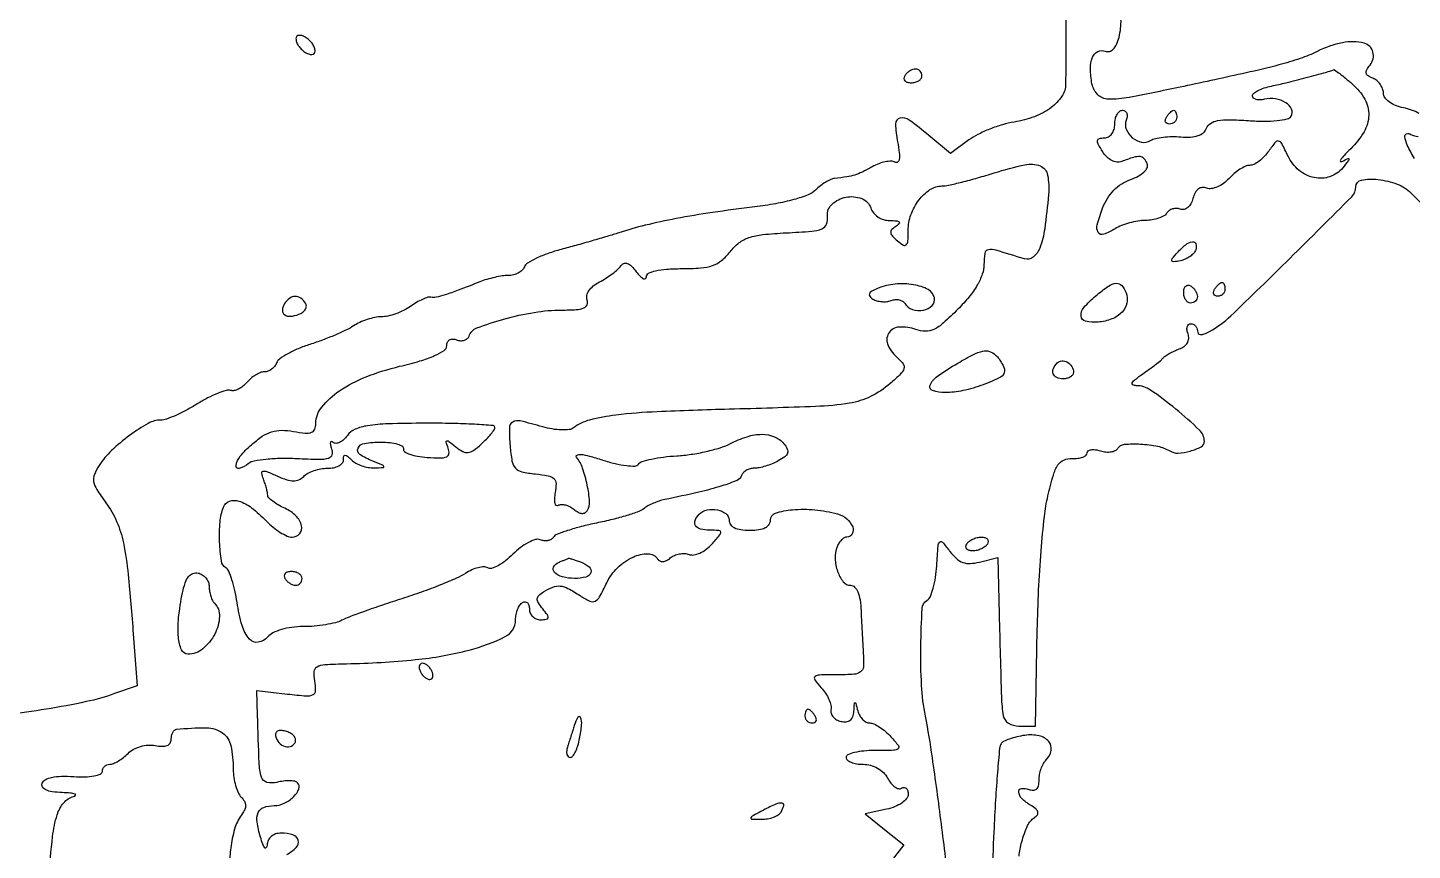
# Model space of a CAD drawing. Extents: x 0 to 4160, y 0 to 3120.
# Drawn here: x 1793.2 to 1994.2, y 2148.5 to 2268 of the extents above; entities that cross this region are included whole.
import ezdxf

# ---------------------------------------------------------------- set-up
doc = ezdxf.new("R2010")
doc.units = 0

msp = doc.modelspace()

# ---------------------------------------------------------------- linework, layer by layer
for points in [[(4159.499279, 606.274193, 0.000001), (4159.667734, 974.478125, 0.000057)], [(757.647081, 3119.740147, 0.000002), (520.492565, 3119.487217, 0.4139)], [(1964.75, 0.149832, 0.000016), (2717.930904, 0.232101, 0.000028), (3351.473438, 0.357111)], [(1943.952339, 2283, 0.000023), (1943.918681, 2274.641011, 0.000034), (1943.890065, 2267.328717, 0.000014), (1943.866157, 2261.065775, 0.00072), (1943.863283, 2259.842442, -0.148332), (1943.314536, 2258.039323, -0.085985), (1941.738626, 2256.386203, -0.069744), (1939.334527, 2255.077533, -0.050045), (1936.374028, 2254.292433, 0.032278), (1934.694362, 2253.910204, 0.022217), (1932.848611, 2253.272388, 0.022465), (1931.120332, 2252.496303, 0.041839), (1929.812732, 2251.693498), (1927.125463, 2249.716642), (1923.986006, 2252.358321, 0.017977), (1921.142305, 2254.581578, 0.211991), (1919.801949, 2254.866996, 0.36461), (1919.159022, 2254.044632, 0.03745), (1919.452489, 2251.401565, -0.015329), (1919.697487, 2249.831439, -0.062104), (1919.69757, 2248.865005, -0.201995), (1919.467873, 2248.466229, -0.310201), (1919.084446, 2248.447809, 0.139654), (1918.525882, 2248.606048, 0.047873), (1917.680739, 2248.523703, 0.043111), (1916.716559, 2248.247525, 0.038029), (1915.770667, 2247.800877, -0.014229), (1914.306778, 2247.022451, -0.040094), (1913.231191, 2246.592692, -0.038414), (1912.075458, 2246.330375, -0.01221), (1910.321429, 2246.11535, 0.083818), (1909.759881, 2245.963072, 0.029812), (1909.024366, 2245.569188, 0.028592), (1908.253181, 2245.03199, 0.029959), (1907.560913, 2244.418056, -0.105651), (1906.488033, 2243.722969, -0.023476), (1904.398905, 2243.036652, -0.022219), (1901.753763, 2242.428359, -0.01571), (1898.739484, 2241.972218, 0.006703), (1892.567754, 2241.151688, 0.010609), (1887.305748, 2240.265772, 0.012342), (1882.813061, 2239.295526, 0.01919), (1879, 2238.216584, -0.005526), (1877.31497, 2237.689663, -0.002499), (1875.095908, 2237.034652, -0.002474), (1872.746946, 2236.366619, -0.003382), (1870.624367, 2235.789748, 0.019955), (1868.722145, 2235.204424, 0.02608), (1867.039553, 2234.511676, 0.025409), (1865.737112, 2233.811067, 0.166227), (1865.267378, 2233.25, -0.112199), (1864.94648, 2232.771811, -0.065946), (1864.38517, 2232.367188, -0.060797), (1863.681773, 2232.093198, -0.062581), (1862.940064, 2232, 0.037054), (1862.06955, 2231.935399, 0.017516), (1860.961597, 2231.730148, 0.017251), (1859.81156, 2231.433184, 0.023315), (1858.797053, 2231.081355, -0.003734), (1855.662493, 2229.854847, -0.015576), (1853.747157, 2229.189468, -0.02402), (1852.468427, 2228.855899, -0.106314), (1851.695148, 2228.859525, 0.135289), (1851.251548, 2228.836248, 0.025629), (1850.489973, 2228.538566, 0.025691), (1849.611558, 2228.08656, 0.021105), (1848.722642, 2227.518284, -0.037944), (1847.742123, 2226.936962, -0.028544), (1846.588083, 2226.445996, -0.02917), (1845.44297, 2226.108215, -0.057192), (1844.5, 2226, 0.050503), (1843.570286, 2225.905852, 0.028187), (1842.469241, 2225.61507, 0.027846), (1841.377924, 2225.191488, 0.040138), (1840.472506, 2224.6896, -0.034621), (1839.422298, 2224.092231, -0.011341), (1837.799771, 2223.357366, -0.011238), (1835.95622, 2222.620777, -0.012468), (1834.143737, 2221.994471, 0.022057), (1832.439193, 2221.368635, 0.027442), (1830.920038, 2220.6332, 0.027627), (1829.745335, 2219.895143, 0.148116), (1829.286748, 2219.304871, -0.077549), (1829.000348, 2218.806046, -0.065065), (1828.559882, 2218.383306, -0.066755), (1828.038601, 2218.09744, -0.092335), (1827.515456, 2218, 0.093472), (1826.937389, 2217.890982, 0.042467), (1826.244313, 2217.549592, 0.040076), (1825.553162, 2217.053372, 0.043849), (1824.972359, 2216.466695, -0.050732), (1824.403985, 2215.908128, -0.055433), (1823.750535, 2215.494281, -0.062616), (1823.113937, 2215.277124, -0.134084), (1822.599915, 2215.3095, 0.156721), (1821.957596, 2215.321428, 0.023589), (1820.727375, 2214.886929, 0.02455), (1819.278694, 2214.212388, 0.018989), (1817.769872, 2213.342805, -0.017091), (1816.227341, 2212.445982, -0.018895), (1814.677112, 2211.688199, -0.018621), (1813.313908, 2211.144285, -0.085811), (1812.479379, 2211, 0.129567), (1810.65426, 2210.518975, 0.029789), (1807.958193, 2208.77197, 0.031642), (1805.331284, 2206.569315, 0.057492), (1803.539285, 2204.419613, 0.048313), (1802.838783, 2203.085458, 0.142043), (1802.731423, 2202.064201, 0.098294), (1803.178821, 2200.922291, 0.016566), (1804.514873, 2198.979841, -0.057264), (1806.066324, 2196.27788, -0.050373), (1807.046844, 2193.175982, -0.027585), (1807.746828, 2188.555322, -0.005074), (1808.479653, 2179.959115), (1809.045502, 2172.418231), (1805.772751, 2171.259451, -0.03229), (1801.667932, 2170.09801, -0.012462), (1795.849863, 2169.001639, -0.011088), (1790.147463, 2168.202929, -0.058759)], [(1995.162497, 2255.549811, 0.041106), (1994.097971, 2256.037972, 0.037617), (1992.936072, 2256.362786, -0.043008), (1991.753608, 2256.707111, -0.065422), (1990.815941, 2257.219335, -0.083131), (1990.209338, 2257.83958, -0.153283), (1990, 2258.506385, 0.088532), (1989.886009, 2259.145122, 0.066524), (1989.551878, 2259.777542, 0.065655), (1989.057649, 2260.308024, 0.080984), (1988.474477, 2260.648168, -0.054806), (1987.792397, 2260.999728, -0.19584), (1987.521284, 2261.397208, -0.181715), (1987.594947, 2261.89233, -0.046414), (1988.060567, 2262.572978, 0.2401), (1988.484633, 2264.45657, 0.273354), (1987.194736, 2265.751364, 0.115667), (1984.054488, 2265.824584, 0.063592), (1980.403638, 2264.557692, -0.032491), (1977.923153, 2263.520448, -0.018752), (1974.824702, 2262.583652, -0.009913), (1970.050854, 2261.434218, -0.001729), (1961, 2259.476738, -0.004419), (1953.099481, 2257.869475, -0.055074), (1950.056834, 2257.619958, -0.189636), (1948.534227, 2258.269163, -0.152172), (1947.687877, 2259.852433, -0.044319), (1947.465757, 2262.05947, -0.099969), (1947.777744, 2263.703398, -0.181149), (1948.548613, 2264.538813, -0.211459), (1949.618849, 2264.592767, 0.156195), (1950.227676, 2264.558319, 0.134172), (1950.786464, 2264.878345, 0.091664), (1951.259127, 2265.567589, 0.043124), (1951.612523, 2266.592305, 0.069817), (1951.895037, 2269.235085, 0.011097)], [(1994.5, 2249, -0.017039), (1993.469466, 2250.954404, -0.077471), (1993.094664, 2252.181096, -0.377448), (1993.363311, 2252.591198, -0.208601), (1994, 2252.5, 0.137964), (1995.032622, 2252.203762, 0.172022)], [(1927.007247, 2142.664149, 0.002585), (1925.820572, 2152.329538, 0.003448), (1924.517044, 2161.982208, 0.012998), (1923.501867, 2168, -0.034576), (1922.944892, 2172.468987, -0.017645), (1922.834092, 2178.126759, -0.009669), (1923.02627, 2183.608846, -0.24547), (1923.766601, 2184.855752, 0.158004), (1924.218643, 2185.388309, 0.030103), (1924.636069, 2186.606187, 0.029436), (1924.966044, 2188.145588, 0.023346), (1925.145411, 2189.837517, -0.004015), (1925.338712, 2192.719784, -0.168846), (1925.581654, 2193.279463, -0.449685), (1925.97415, 2193.272218, -0.015228), (1927.061317, 2191.91871, 0.045691), (1928.009172, 2190.87555, 0.099708), (1928.930227, 2190.31949, 0.100702), (1929.988637, 2190.166377, 0.047246), (1931.362168, 2190.37605), (1934, 2191.038104), (1934.208958, 2182.769052, 0.00094), (1934.535898, 2170.727306, 0.036527), (1934.808909, 2168.06121, 0.217601), (1935.558195, 2166.974371, 0.135425), (1937.076875, 2166.554926), (1939.5, 2166.554296), (1939.751363, 2180.527148, -0.007597), (1939.942315, 2186.280034, -0.00765), (1940.307716, 2192.0111, -0.007504), (1940.777336, 2196.993447, -0.030342), (1941.292354, 2200, -0.012484), (1942.076533, 2203.004768, -0.073358), (1942.749307, 2204.484569, -0.148915), (1943.590113, 2205.195622, -0.111016), (1944.790992, 2205.420599, 0.038729), (1945.636957, 2205.455719, 0.058941), (1946.351104, 2205.627954, 0.078845), (1946.836737, 2205.900724, 0.229314), (1947, 2206.237987, -0.246136), (1947.153182, 2206.530308, -0.114462), (1947.562779, 2206.692725, -0.073231), (1948.18163, 2206.694814, -0.04115), (1948.915843, 2206.52671, 0.052898), (1949.694036, 2206.367638, 0.061526), (1950.448583, 2206.387985, 0.071563), (1951.067723, 2206.574593, 0.146433), (1951.443347, 2206.908334, -0.238428), (1952.389316, 2207.48715, -0.033399), (1954.752028, 2207.520744, -0.037453), (1957.243744, 2207.201502, -0.088045), (1958.980864, 2206.511826, 0.154662), (1960.167831, 2206.212935, 0.052102), (1961.94953, 2206.508365, 0.052548), (1963.536688, 2207.130231, 0.28009), (1964, 2207.892422, 0.204899), (1963.28986, 2209.552569, 0.018749), (1959.853832, 2212.596089, 0.020768), (1956.193212, 2215.355142, 0.152246), (1954.124484, 2216, -0.123853), (1953.629856, 2216.124431, -0.413431), (1953.54243, 2216.413356, -0.1048), (1953.962567, 2216.913107, -0.01569), (1955.027494, 2217.692036, 0.007255), (1956.010791, 2218.386108, 0.008546), (1956.920576, 2219.072364, 0.00764), (1957.668354, 2219.675362, 0.05173), (1958, 2220.014977, -0.077811), (1958.31179, 2220.302731, -0.020024), (1958.897665, 2220.661916, -0.019891), (1959.60742, 2221.02259, -0.019051), (1960.353754, 2221.331371, 0.0689), (1961.068325, 2221.714143, 0.102723), (1961.543139, 2222.237597, 0.116701), (1961.733692, 2222.854404, 0.10885), (1961.635139, 2223.508429, -0.056289), (1961.486904, 2224.079551, -0.100624), (1961.515434, 2224.561851, -0.147495), (1961.71052, 2224.878239, -0.183359), (1962.031385, 2225, -0.106039), (1962.400954, 2224.920731, -0.099332), (1962.715469, 2224.695915, -0.096151), (1962.926301, 2224.359989, -0.092453), (1963, 2223.964816, 0.168287), (1963.127987, 2223.595322, 0.216954), (1963.443494, 2223.432422, 0.106343), (1963.981289, 2223.520626, 0.030599), (1964.75, 2223.878426, 0.06721), (1967.827184, 2226.1269, 0.003692), (1976.403996, 2234.487485, 0.001621), (1985.396435, 2243.441539, 0.198626), (1986, 2244.90095, -0.362349), (1986.803875, 2245.864563, -0.073232), (1989.20738, 2245.946451, -0.061041), (1992.008342, 2245.278567, -0.107762), (1994, 2244), (1996, 2242)], [(1830.778008, 2147.900469, 0.077509), (1832.151689, 2148.922178, 0.266113), (1832.423171, 2149.957639, 0.257836), (1831.665551, 2150.741404, 0.074557), (1829.940983, 2151, 0.079118), (1829.155814, 2150.874976, 0.099424), (1828.515669, 2150.513528, 0.105067), (1828.089011, 2149.951381, 0.098007), (1827.914047, 2149.25, -0.130471), (1827.7968, 2148.882144, -0.50965), (1827.597337, 2148.870144, -0.083487), (1827.300158, 2149.387226, -0.016116), (1826.956585, 2150.414319, -0.034091), (1826.453639, 2152.63811, -0.141397), (1826.625756, 2153.989681, -0.20876), (1827.430119, 2154.741419, -0.085201), (1828.936572, 2155, 0.111727), (1830.40224, 2155.331649, 0.082204), (1831.772389, 2156.287442, 0.106283), (1832.529615, 2157.428512, 0.29828), (1832.342866, 2158.323801, 0.15449), (1831.94172, 2158.532051, 0.038947), (1831.200254, 2158.602276, 0.036012), (1830.298699, 2158.552261, 0.029632), (1829.351542, 2158.373383, -0.124963), (1827.888252, 2158.377382, -0.265104), (1827.101236, 2159.139999, -0.060643), (1826.759491, 2161.234731, -0.003121), (1826.523521, 2168.103366), (1826.422244, 2171.706733), (1830.855675, 2171.207021, 0.008606), (1833.651981, 2170.94049, 0.131494), (1834.598328, 2171.116289, 0.289789), (1834.965784, 2171.700428, 0.046601), (1834.831015, 2173.103654, -0.062876), (1834.743525, 2174.484043, -0.258188), (1835.178363, 2175.166, -0.110921), (1836.304326, 2175.485982, -0.008723), (1839.436462, 2175.606629, 0.019288), (1849.469207, 2176.205546, 0.039013), (1857.256122, 2177.591832, 0.051655), (1862.484611, 2179.544267, 0.284901), (1864, 2181.9879, -0.047981), (1864.074096, 2182.758262, -0.046801), (1864.29375, 2183.507132, -0.050658), (1864.616524, 2184.127012, -0.109414), (1865, 2184.5, -0.139169), (1865.379648, 2184.607943, -0.191142), (1865.70625, 2184.478525, -0.138808), (1865.926733, 2184.110654, -0.066118), (1866, 2183.559017, 0.103188), (1866.124093, 2182.964127, 0.098829), (1866.476593, 2182.457961, 0.096915), (1867.003159, 2182.118784, 0.095038), (1867.622445, 2182, 0.034428), (1868.455105, 2182.057401, 0.319313), (1868.703275, 2182.291307, 0.208041), (1868.614892, 2182.699149, 0.017273), (1867.936747, 2183.576215, -0.03121), (1867.300438, 2184.448336, -0.156052), (1867.147786, 2185.026082, -0.190605), (1867.372206, 2185.518034, -0.050531), (1868.064302, 2186.060903, -0.045068), (1869.406676, 2186.749712, -0.12281), (1870.456537, 2186.897257, -0.09708), (1871.59987, 2186.545679, -0.022043), (1873.352277, 2185.504835, 0.032534), (1874.766985, 2184.704205, 0.228381), (1875.537368, 2184.703521, 0.156848), (1876.1898, 2185.322798, 0.013834), (1877.238124, 2187.373162, -0.089265), (1878.799852, 2189.546788, -0.083391), (1881.055724, 2191.101115, -0.108436), (1883.223051, 2191.587798, -0.261231), (1884.612895, 2190.817332, 0.150331), (1884.933525, 2190.536801, 0.126171), (1885.380489, 2190.460374, 0.09591), (1885.911276, 2190.608931, 0.05721), (1886.462279, 2190.968695, -0.0715), (1887.060358, 2191.335353, -0.055298), (1887.792217, 2191.559121, -0.056222), (1888.540469, 2191.614532, -0.082184), (1889.186348, 2191.481986, 0.137351), (1889.871602, 2191.417787, 0.061273), (1890.744294, 2191.689628, 0.054057), (1891.656749, 2192.227166, 0.048751), (1892.468084, 2192.964733, 0.006812), (1893.657439, 2194.315499, 0.218625), (1893.774967, 2194.727566, 0.354282), (1893.517097, 2194.9617, 0.014056), (1892.154988, 2195, -0.062133), (1890.840167, 2195.16402, -0.190971), (1890.126318, 2195.679714, -0.246831), (1890.062728, 2196.43676, -0.096602), (1890.666667, 2197.333333, -0.147767), (1891.806903, 2197.944436, -0.097448), (1893.305075, 2197.950869, -0.112056), (1894.541529, 2197.408803, -0.237956), (1895, 2196.5, 0.152103), (1895.202091, 2195.851045, 0.12651), (1895.75, 2195.375, 0.082504), (1896.677925, 2195.088963, 0.033607), (1898, 2195, 0.033607), (1899.322075, 2195.088963, 0.082504), (1900.25, 2195.375, 0.12651), (1900.797909, 2195.851045, 0.152103), (1901, 2196.5, -0.328467), (1901.725931, 2197.485806, -0.053143), (1904.208732, 2197.976576, -0.046154), (1907.448626, 2197.965958, -0.041603), (1910.75, 2197.369714, -0.112311), (1912.082885, 2196.666419, -0.120264), (1912.940521, 2195.470697, -0.221115), (1912.888036, 2194.46987, -0.277613), (1912.106989, 2194, 0.131925), (1911.725666, 2193.897606, 0.062791), (1911.318088, 2193.587708, 0.055768), (1910.947695, 2193.133286, 0.051557), (1910.675386, 2192.596452, 0.102018), (1910.395337, 2190.894408, 0.073539), (1910.754295, 2188.998011, 0.083444), (1911.568615, 2187.508777, 0.229904), (1912.616631, 2187, -0.199873), (1913.219693, 2186.748897, -0.09833), (1913.687243, 2186.04402, -0.061618), (1914.005187, 2184.879652, -0.025447), (1914.156524, 2183.25, 0.001768), (1914.230638, 2181.613255, 0.001287), (1914.324171, 2179.79375, 0.0013), (1914.421814, 2178.068438, 0.002859), (1914.507438, 2176.75, -0.039598), (1914.493649, 2175.143766, -0.217864), (1914.076381, 2174.40949, -0.142698), (1913.122552, 2174.070446, -0.014512), (1910.695927, 2174, 0.005965), (1908.109397, 2173.969142, 0.166025), (1907.484251, 2173.738883, 0.402334), (1907.428403, 2173.290099, 0.023588), (1908.386732, 2172.125159, -0.039561), (1909.014371, 2171.310558, -0.040673), (1909.499339, 2170.414546, -0.04404), (1909.785171, 2169.571205, -0.114733), (1909.79172, 2168.93455, 0.132098), (1909.815373, 2168.403295, 0.100912), (1910.099755, 2167.892865, 0.088222), (1910.603249, 2167.481231, 0.073648), (1911.25, 2167.236066, 0.077796), (1912.009121, 2167.190445, 0.141482), (1912.582485, 2167.417033, 0.139193), (1912.952802, 2167.917812, 0.074284), (1913.116001, 2168.676676, -0.00249), (1913.196462, 2169.849201, -0.35658), (1913.28522, 2169.94286, -0.374155), (1913.389658, 2169.873105, -0.002567), (1913.689326, 2168.75, 0.06396), (1913.959152, 2168.080969, 0.067167), (1914.385868, 2167.514062, 0.074724), (1914.898013, 2167.130947, 0.1239), (1915.418337, 2167, -0.10914), (1916.030538, 2166.864758, -0.035223), (1916.848147, 2166.4125, -0.033204), (1917.713569, 2165.765385, -0.031709), (1918.5, 2165, -0.018998), (1919.576932, 2163.715103, -0.400636), (1919.530254, 2163.261434, -0.173017), (1918.918882, 2163.028852, -0.005219), (1916.154988, 2163, 0.022706), (1914.562584, 2162.927647, 0.036359), (1913.220528, 2162.70625, 0.041536), (1912.256299, 2162.387564, 0.300747), (1912, 2162, 0.224226), (1912.180779, 2161.61715, 0.075912), (1912.72404, 2161.29375, 0.057746), (1913.520965, 2161.073148, 0.038692), (1914.464816, 2161, -0.067245), (1915.529162, 2160.856205, -0.062689), (1916.544786, 2160.434219, -0.063986), (1917.405351, 2159.784344, -0.076347), (1918.01499, 2158.971992, 0.046669), (1918.500252, 2158.238813, 0.0693), (1919.060535, 2157.71215, 0.092842), (1919.604787, 2157.461921, 0.202545), (1920.050173, 2157.531009, -0.139008), (1920.410779, 2157.63366, -0.191126), (1920.720988, 2157.510974, -0.138916), (1920.930402, 2157.161951, -0.066185), (1921, 2156.638472, -0.171901), (1920.776805, 2156.008458, -0.07121), (1920.104811, 2155.385351, -0.057184), (1919.098409, 2154.846936, -0.040221), (1917.869244, 2154.471281), (1914.738488, 2153.783652), (1917.556033, 2151.537019), (1920.373579, 2149.290387), (1918.186789, 2146.510335, 0.022124)], [(1796.200614, 2144.5, -0.008255), (1796.776336, 2150.504538, -0.046545), (1797.431597, 2153.654096, -0.100551), (1798.386538, 2155.408043, -0.154434), (1799.835144, 2156.327072, 0.175661), (1800.087504, 2156.502205, 0.503251), (1800.031782, 2156.672551, 0.059138), (1799.357513, 2156.81206, 0.012776), (1798.166667, 2156.883999, -0.02543), (1796.729509, 2157.007371, -0.075974), (1795.785946, 2157.287032, -0.149336), (1795.319557, 2157.709713, -0.22087), (1795.263557, 2158.25, -0.194979), (1795.710472, 2158.763059, -0.065176), (1796.66702, 2159.100238, -0.046655), (1798.053411, 2159.261063, -0.022345), (1799.84689, 2159.220811, 0.022057), (1801.47641, 2159.183297, 0.039414), (1802.808987, 2159.316833, 0.049841), (1803.735725, 2159.581578, 0.307402), (1804, 2159.970811, -0.103225), (1804.08195, 2160.363529, -0.098835), (1804.314732, 2160.697676, -0.096905), (1804.662465, 2160.921586, -0.095004), (1805.071429, 2161, 0.101897), (1805.591207, 2161.107039, 0.032996), (1806.294132, 2161.466007, 0.031331), (1807.043164, 2161.979287, 0.030508), (1807.729262, 2162.586405, -0.072535), (1808.519995, 2163.175857, -0.053464), (1809.531986, 2163.590587, -0.052748), (1810.625362, 2163.78584, -0.065142), (1811.657834, 2163.725077, 0.039741), (1812.673862, 2163.613434, 0.100818), (1813.402098, 2163.739156, 0.155752), (1813.8363, 2164.090948, 0.14624), (1814, 2164.638672, -0.052624), (1814.055596, 2165.165448, -0.067387), (1814.220313, 2165.623975, -0.082324), (1814.463399, 2165.94794, -0.165202), (1814.75, 2166.081242, -0.029914), (1819.144893, 2166.292764, -0.151722), (1821.450478, 2165.546931, -0.189844), (1822.640649, 2163.736512, -0.05163), (1823, 2160.265741, 0.036079), (1823.085406, 2159.083688, 0.033989), (1823.34005, 2157.901761, 0.035833), (1823.71265, 2156.886671, 0.090741), (1824.157618, 2156.242382, -0.066855), (1824.612404, 2155.646479, -0.115765), (1824.788395, 2155.052113, -0.115417), (1824.681822, 2154.440245, -0.066198), (1824.298331, 2153.792382, 0.089843), (1823.303874, 2151.916523, 0.040845), (1822.677697, 2149.200786, 0.037456), (1822.499359, 2146.660615, 0.321503)], [(1937.098696, 2147.633931, -0.045076), (1937.48787, 2149.730129, -0.036469), (1938.338919, 2152.086697, -0.142096), (1939.329284, 2153.258279, 0.093412), (1939.757342, 2153.675857, 0.234486), (1939.821121, 2154.095417, 0.148289), (1939.51088, 2154.544809, 0.034907), (1938.75, 2155.067986, -0.061179), (1937.510551, 2156.019585, -0.173009), (1937.041787, 2156.987048, -0.408574), (1937.437162, 2157.488998, -0.1242), (1938.5, 2157.361626, 0.084517), (1939.158727, 2157.229621, 0.191039), (1939.628815, 2157.400357, 0.158126), (1939.911337, 2157.881194, 0.054446), (1940, 2158.693011, -0.047082), (1940.076056, 2159.498929, -0.037432), (1940.30338, 2160.343202, -0.038654), (1940.636777, 2161.099673, -0.073384), (1941.032783, 2161.632783, 0.152595), (1941.758055, 2163.017286, 0.226681), (1941.40422, 2164.315281, 0.164889), (1939.994424, 2165.145092, 0.087948), (1937.949393, 2165.20588, 0.022121), (1936.774519, 2164.979974, 0.027153), (1935.703565, 2164.662148, 0.02737), (1934.853684, 2164.305319, 0.142194), (1934.480096, 2163.967794, 0.116207), (1934.266419, 2163.327721, 0.002301), (1933.968126, 2159.87661, 0.005361), (1933.680244, 2155.822813, 0.003557), (1933.432921, 2151.16603, 0.003782), (1933.166291, 2144.222764, 0.030066)]]:
    msp.add_lwpolyline(points, format="xyb")
for points in [[(1832.1875, 2265.9375, 0.068635), (1832.45155, 2265.402945, 0.04742), (1832.882031, 2264.882031, 0.04742), (1833.402945, 2264.45155, 0.068635), (1833.9375, 2264.1875, 0.08306), (1834.420316, 2264.111558, 0.196386), (1834.75, 2264.25, 0.196386), (1834.888442, 2264.579684, 0.08306), (1834.8125, 2265.0625, 0.068635), (1834.54845, 2265.597055, 0.04742), (1834.117969, 2266.117969, 0.04742), (1833.597055, 2266.54845, 0.068635), (1833.0625, 2266.8125, 0.08306), (1832.579684, 2266.888442, 0.196386), (1832.25, 2266.75, 0.196386), (1832.111558, 2266.420316, 0.08306)], [(1920.5, 2261, 0.139169), (1920.392057, 2260.620352, 0.191142), (1920.521475, 2260.29375, 0.138808), (1920.889346, 2260.073267, 0.066118), (1921.440983, 2260, 0.062283), (1922.037096, 2260.074545, 0.080552), (1922.542039, 2260.29375, 0.097988), (1922.879982, 2260.618621, 0.153634), (1923, 2261, 0.092995), (1922.928382, 2261.381732, 0.096318), (1922.723586, 2261.70625, 0.099231), (1922.418051, 2261.923444, 0.105429), (1922.059017, 2262, 0.089642), (1921.653442, 2261.926698, 0.053229), (1921.2129, 2261.70625, 0.051032), (1920.806203, 2261.382515, 0.06081)], [(1985.492394, 2259.819665, -0.084422), (1987.2928, 2257.623305, -0.136838), (1987.877394, 2255.29722, -0.126984), (1987.18619, 2252.878744, -0.067533), (1985.25, 2250.41393, 0.010495), (1984.281023, 2249.433904, 0.041061), (1983.748437, 2248.77079, 0.396189), (1983.778741, 2248.582825, 0.297331), (1984, 2248.56542, -0.009375), (1984.861014, 2249.014505, -0.527122), (1984.994807, 2248.939981, -0.191843), (1984.920065, 2248.686475, -0.004012), (1984.085596, 2247.6414, -0.142337), (1982.234754, 2246.358291, -0.134319), (1979.939356, 2246.228758, -0.122396), (1977.734555, 2247.305371, -0.107353), (1976.161673, 2249.335854, 0.008815), (1975.237956, 2251.187099, 0.210499), (1974.79477, 2251.542129, 0.297038), (1974.324364, 2251.387799, 0.016325), (1973.347581, 2250.085854, -0.037818), (1972.693388, 2249.287723, -0.039908), (1971.937317, 2248.61272, -0.043307), (1971.194944, 2248.144723, -0.119544), (1970.598284, 2248, 0.105957), (1969.983064, 2247.868146, 0.036121), (1969.174664, 2247.43231, 0.034002), (1968.32535, 2246.806991, 0.033163), (1967.561032, 2246.067439, -0.05219), (1966.783244, 2245.370056, -0.056), (1965.895291, 2244.867785, -0.062887), (1965.035445, 2244.623055, -0.130251), (1964.346389, 2244.69732, 0.114545), (1963.696979, 2244.787718, 0.138898), (1963.124901, 2244.568582, 0.111376), (1962.664542, 2244.029853, 0.057438), (1962.341809, 2243.199077, -0.061413), (1962.037369, 2242.433416, -0.091677), (1961.583357, 2241.876513, -0.11645), (1961.047646, 2241.602952, -0.152845), (1960.502615, 2241.63737, 0.083997), (1959.956096, 2241.747477, 0.078605), (1959.390344, 2241.675997, 0.081604), (1958.892631, 2241.438382, 0.102598), (1958.542134, 2241.068174, -0.125509), (1958.116768, 2240.657761, -0.04689), (1957.354866, 2240.313776, -0.042748), (1956.415371, 2240.07895, -0.039893), (1955.427414, 2240, 0.040666), (1954.345957, 2239.911897, 0.026633), (1953.123732, 2239.643932, 0.026788), (1951.952991, 2239.252524, 0.045542), (1951.03191, 2238.787855, -0.052121), (1949.388714, 2237.985775, -0.359292), (1948.602409, 2238.263835, -0.203925), (1948.447279, 2239.375108, -0.024327), (1949.227327, 2241.791302, -0.049233), (1949.922169, 2243.196186, -0.054226), (1950.85962, 2244.389123, -0.056009), (1952.001391, 2245.320971, -0.059364), (1953.300129, 2245.954781, 0.039425), (1954.405844, 2246.440942, 0.065698), (1955.229912, 2247.034563, 0.091074), (1955.686165, 2247.655505, 0.203493), (1955.715193, 2248.229422, 0.097008), (1955.269185, 2248.966138, 0.188099), (1954.662077, 2249.2678, 0.098686), (1953.714087, 2249.165556, 0.016941), (1951.997943, 2248.562248, -0.122504), (1951.305616, 2248.473044, -0.090607), (1950.564263, 2248.699427, -0.077041), (1949.8497, 2249.221377, -0.057037), (1949.23947, 2249.988156, -0.016286), (1948.597443, 2251.094859, -0.155676), (1948.498688, 2251.624803, -0.311836), (1948.755622, 2251.91237, -0.059329), (1949.491526, 2252, 0.129343), (1950.072226, 2252.152774, 0.10288), (1950.561441, 2252.581461, 0.08965), (1950.887875, 2253.228274, 0.072266), (1951, 2254, -0.053388), (1951.081934, 2254.765158, -0.073174), (1951.325178, 2255.4125, -0.092966), (1951.684563, 2255.847124, -0.175384), (1952.106989, 2256, -0.148977), (1952.483594, 2255.885242, -0.152564), (1952.727957, 2255.580852, -0.116799), (1952.793587, 2255.118841, -0.068852), (1952.66643, 2254.573113, 0.184366), (1952.664089, 2253.250007, 0.128294), (1953.538832, 2252.019688, 0.128933), (1954.899341, 2251.377377, 0.186677), (1956.191796, 2251.618537, -0.083054), (1956.893949, 2251.905394, -0.026157), (1958.015512, 2252.097706, -0.025319), (1959.310505, 2252.184454, -0.025556), (1960.603576, 2252.139383, 0.034233), (1962.005072, 2252.114851, 0.068416), (1963.091955, 2252.321127, 0.092442), (1963.861101, 2252.749878, 0.128575), (1964.318542, 2253.387724, -0.161565), (1964.902863, 2254.100381, -0.096), (1965.935766, 2254.503684, -0.050974), (1967.627061, 2254.637539, -0.012454), (1970.422985, 2254.50383, 0.016694), (1972.686794, 2254.414801, 0.02805), (1974.586341, 2254.510168, 0.029743), (1976.02508, 2254.750799, 0.200638), (1976.600534, 2255.162667, 0.252879), (1976.659053, 2256.167009, 0.142981), (1975.832011, 2257.107671, 0.102175), (1974.351235, 2257.668262, 0.098687), (1972.75, 2257.606623, -0.046619), (1972.079768, 2257.510777, -0.077694), (1971.514062, 2257.571086, -0.113852), (1971.138831, 2257.770272, -0.217343), (1971, 2258.074568, -0.22629), (1971.181213, 2258.454464, -0.048421), (1971.807812, 2258.868459, -0.041659), (1972.696808, 2259.248334, -0.029118), (1973.75, 2259.53114, 0.009764), (1975.848215, 2260.008372, 0.003548), (1978.804476, 2260.764062, 0.002274), (1981.730291, 2261.548371, 0.033053), (1982.742394, 2261.897912, -0.262454), (1982.908859, 2261.878732, -0.004779), (1983.650194, 2261.329538, -0.010489), (1984.513696, 2260.648044, -0.006647)], [(1960, 2255, -0.105053), (1959.918938, 2254.618444, -0.099167), (1959.688914, 2254.29375, -0.09642), (1959.345238, 2254.076123, -0.093332), (1958.940983, 2254, -0.108972), (1958.586039, 2254.078288, -0.182303), (1958.3746, 2254.29375, -0.161196), (1958.343488, 2254.6179, -0.082592), (1958.5, 2255, -0.029505), (1958.768994, 2255.382774, -0.035638), (1959.066025, 2255.70625, -0.038439), (1959.34829, 2255.934461, -0.151918), (1959.559017, 2256, -0.210953), (1959.727648, 2255.92554, -0.081139), (1959.870461, 2255.70625, -0.061769), (1959.967655, 2255.382849, -0.042167)], [(1941.375303, 2243.768112, -0.012176), (1940.819071, 2238.806116, -0.055617), (1940.110332, 2235.996529, -0.133849), (1939.147447, 2234.66008, -0.250627), (1937.874211, 2234.416263, 0.003628), (1933.731003, 2235.673788, 0.107722), (1932.64351, 2235.753104, 0.328815), (1932.132669, 2235.250601, 0.039588), (1932, 2233.577601, -0.085343), (1931.761607, 2232.191101, -0.046993), (1931.035225, 2230.625742, -0.038922), (1929.852968, 2228.920378, -0.024107), (1928.222567, 2227.106564, -0.015165), (1926.116529, 2225.104607, -0.069512), (1924.719387, 2224.167242, -0.116564), (1923.49829, 2223.894106, -0.085782), (1922.130213, 2224.147534, 0.103616), (1919.692506, 2224.510518, 0.245194), (1918.163136, 2223.594646, 0.254665), (1918.073261, 2221.854068, 0.108152), (1919.556665, 2219.952972, -0.067046), (1920.292355, 2219.153991, -0.235462), (1920.392361, 2218.482252, -0.122777), (1919.902676, 2217.699523, -0.014394), (1918.36827, 2216.302295, -0.062598), (1915.532625, 2214.424873, -0.075518), (1912.492623, 2213.454301, -0.030314), (1907.566563, 2212.971595, -0.002646), (1895, 2212.572154, 0.004101), (1884.576722, 2212.210491, 0.018994), (1878.569015, 2211.723592, 0.032607), (1874.75026, 2211.012732, 0.102852), (1872.422156, 2209.876, -0.138296), (1871.783021, 2209.617492, -0.035423), (1870.65761, 2209.573933, -0.033329), (1869.315389, 2209.706931, -0.028483), (1867.928758, 2210.020432, 0.01169), (1864.666825, 2210.87394, 0.192722), (1863.574838, 2210.710874, 0.265027), (1863.088664, 2209.868886, 0.022024), (1863.189635, 2207.25, 0.023062), (1863.47412, 2205.051616, 0.140394), (1863.971636, 2204.03152, 0.156296), (1864.906174, 2203.486497, 0.030619), (1866.852997, 2203.17896, -0.021277), (1868.726955, 2202.91869, -0.144425), (1869.5528, 2202.501866, -0.204848), (1869.867305, 2201.782985, -0.049335), (1869.747454, 2200.459222, 0.03035), (1869.633544, 2199.575571, 0.07572), (1869.687793, 2198.928416, 0.181532), (1869.892108, 2198.625852, 0.301486), (1870.188262, 2198.616352, -0.135814), (1870.632852, 2198.74593, -0.06601), (1871.225032, 2198.675603, -0.058107), (1871.865069, 2198.43021, -0.05268), (1872.454777, 2198.037532, 0.047479), (1873.084459, 2197.608739, 0.109578), (1873.630991, 2197.448817, 0.150294), (1874.08363, 2197.555742, 0.122328), (1874.441567, 2197.905453, 0.160699), (1874.745061, 2199.173612, 0.029944), (1874.397755, 2201.574804, 0.032718), (1873.726916, 2204.008892, 0.082613), (1872.850171, 2205.616852, -0.473599), (1872.918764, 2205.922779, -0.144107), (1873.459879, 2206.020899, -0.040674), (1874.716459, 2205.78162, -0.012142), (1876.585878, 2205.21611, 0.018961), (1878.46393, 2204.675824, 0.031902), (1880.077583, 2204.384822, 0.035071), (1881.318642, 2204.329529, 0.235269), (1881.847819, 2204.61024, -0.165644), (1882.36689, 2204.982025, -0.020036), (1883.746649, 2205.339004, -0.022058), (1885.473372, 2205.633628, -0.01649), (1887.396091, 2205.810848, 0.022486), (1889.476201, 2206.027751, 0.018314), (1891.677703, 2206.440849, 0.018692), (1893.679407, 2206.972255, 0.045125), (1895.096431, 2207.549866, -0.041917), (1897.604449, 2208.590971, -0.076938), (1899.784433, 2208.934071, -0.099377), (1901.574119, 2208.579529, -0.121695), (1902.942122, 2207.569739, -0.057308), (1903.446331, 2206.797178, -0.196919), (1903.490248, 2206.211776, -0.158368), (1903.104328, 2205.680371, -0.034304), (1902.130308, 2205.069739, -0.026601), (1901.256322, 2204.660195, -0.021726), (1900.28318, 2204.314236, -0.022253), (1899.357893, 2204.07439, -0.052331), (1898.649075, 2204, 0.066108), (1898.056097, 2203.921255, 0.06451), (1897.498902, 2203.690333, 0.069882), (1897.060123, 2203.348904, 0.112532), (1896.815272, 2202.945816, -0.217768), (1896.155328, 2202.238254, -0.022087), (1893.938691, 2201.436151, -0.019096), (1890.613618, 2200.53434, -0.006239), (1885.647972, 2199.45424, 0.03029), (1884.85485, 2199.241331, 0.022092), (1884.00276, 2198.913773, 0.022453), (1883.219916, 2198.529734, 0.044927), (1882.647972, 2198.146148, -0.084573), (1881.888121, 2197.719303, -0.011544), (1880.153276, 2197.144418, -0.013004), (1878.046474, 2196.559318, -0.010652), (1875.767437, 2196.041102, 0.012075), (1873.531547, 2195.526, 0.016744), (1871.55741, 2194.949636, 0.013274), (1869.972602, 2194.381721, 0.163068), (1869.485412, 2193.976396, -0.126411), (1869.173065, 2193.676098, -0.081087), (1868.698499, 2193.501561, -0.072421), (1868.13828, 2193.475763, -0.067059), (1867.578143, 2193.608387, 0.167772), (1866.878215, 2193.632166, 0.046763), (1865.849993, 2193.207172, 0.041629), (1864.703949, 2192.474839, 0.033407), (1863.601786, 2191.510877, -0.030086), (1862.523314, 2190.554929, -0.042235), (1861.448229, 2189.849535, -0.049038), (1860.520872, 2189.459363, -0.216759), (1859.947642, 2189.532359, 0.149118), (1859.395809, 2189.677694, 0.051116), (1858.568234, 2189.560497, 0.045352), (1857.626623, 2189.234324, 0.03881), (1856.706024, 2188.72938, -0.041147), (1855.424151, 2188.034041, -0.008847), (1853.09177, 2187.055951, -0.009182), (1850.341692, 2186.017609, -0.008647), (1847.5, 2185.058955, 0.004294), (1844.692633, 2184.139024, 0.005029), (1842.046173, 2183.216837, 0.004459), (1839.825646, 2182.395498, 0.030539), (1838.763569, 2181.915771, -0.061154), (1837.834513, 2181.562715, -0.019925), (1836.394197, 2181.269008, -0.019523), (1834.753119, 2181.067339, -0.020812), (1833.136014, 2181, 0.032847), (1831.504973, 2180.892736, 0.03864), (1829.990557, 2180.572194, 0.043002), (1828.752812, 2180.08959, 0.105475), (1827.989766, 2179.487669, -0.183291), (1826.642826, 2178.724464, -0.2553), (1825.365784, 2179.186233, -0.110992), (1824.285329, 2181.150758, -0.033237), (1823.550934, 2184.508913, 0.017424), (1823.226816, 2186.253468, 0.022801), (1822.803448, 2187.818878, 0.021267), (1822.346787, 2189.061203, 0.156878), (1821.942222, 2189.535709, -0.221888), (1821.283193, 2190.54046, -0.025777), (1821.028684, 2193.290707, -0.031135), (1821.091491, 2196.209485, -0.070778), (1821.582759, 2198.35507, -0.217799), (1822.461291, 2199.216362, -0.165995), (1823.824929, 2199.240367, -0.087921), (1825.654975, 2198.271803, -0.034403), (1827.790469, 2196.357065, 0.028907), (1828.774601, 2195.454978, 0.030755), (1829.83685, 2194.692388, 0.032327), (1830.825221, 2194.156899, 0.108393), (1831.540469, 2194, 0.215729), (1832.653937, 2194.503865, 0.245976), (1832.927833, 2195.630285, 0.137837), (1832.1037, 2197.077044, 0.088108), (1830.5, 2198.181954, -0.02342), (1829.5426, 2198.673541, -0.031976), (1828.734375, 2199.209, -0.033183), (1828.151088, 2199.715848, -0.199864), (1828, 2200.078728, 0.050148), (1827.960102, 2200.475529, 0.013765), (1827.817966, 2201.088223, 0.013768), (1827.617522, 2201.777461, 0.013966), (1827.380311, 2202.451307, -0.042918), (1827.136511, 2203.297162, -0.412981), (1827.324657, 2203.579107, -0.148731), (1827.873362, 2203.526132, -0.008995), (1829.407437, 2202.860221, 0.025953), (1830.764925, 2202.324886, 0.078932), (1831.740079, 2202.161306, 0.111764), (1832.517676, 2202.330251, 0.087435), (1833.227126, 2202.827126, -0.076816), (1833.841507, 2203.27703, -0.038279), (1834.731093, 2203.655468, -0.036847), (1835.733334, 2203.913557, -0.044623), (1836.7, 2204, 0.050201), (1837.58011, 2204.088588, 0.070178), (1838.324375, 2204.3525, 0.090315), (1838.825048, 2204.7419, 0.184457), (1839, 2205.2, -0.051663), (1839.056215, 2205.742599, -0.354955), (1839.25, 2205.9, -0.180052), (1839.578624, 2205.777696, -0.018208), (1840.2, 2205.2, 0.071612), (1840.808384, 2204.744741, 0.040774), (1841.649688, 2204.37112, 0.039768), (1842.577045, 2204.12746, 0.052136), (1843.45, 2204.063386, 0.004813), (1844.768462, 2204.116861, 0.459961), (1844.871257, 2204.249743, 0.248243), (1844.72301, 2204.429204, 0.002881), (1843.25, 2205.031162, -0.051574), (1841.391231, 2206.011282, -0.36404), (1841.125688, 2206.920211, -0.257488), (1842.039942, 2207.61921, -0.037198), (1844.466667, 2207.8, -0.026982), (1845.780108, 2207.729069, -0.046604), (1846.851354, 2207.510752, -0.064453), (1847.556195, 2207.193522, -0.319154), (1847.716667, 2206.815325, 0.313806), (1847.880396, 2206.418773, 0.056334), (1848.637989, 2206.044805, 0.043297), (1849.77102, 2205.744066, 0.025786), (1851.157338, 2205.575012, 0.014409), (1853.089649, 2205.495806, 0.106174), (1853.989442, 2205.677646, 0.271433), (1854.320965, 2206.132585, 0.114858), (1854.220107, 2206.909687, -0.014835), (1853.916392, 2207.801874, -0.449332), (1854.025781, 2207.981842, -0.212203), (1854.324399, 2207.909349, -0.006658), (1855.331527, 2207.111988, 0.044305), (1856.331981, 2206.435685, 0.155044), (1857.085993, 2206.284218, 0.129885), (1857.869436, 2206.586034, 0.027387), (1859.018758, 2207.516975, 0.016382), (1859.777474, 2208.250216, 0.02146), (1860.41801, 2208.970595, 0.019635), (1860.891642, 2209.600637, 0.152504), (1861, 2209.947637, 0.392588), (1860.762413, 2210.203592, 0.003859), (1858.038916, 2210.385457, 0.009868), (1854.784873, 2210.51316, 0.00593), (1850.919713, 2210.542649, 0.005973), (1845.465446, 2210.454404, 0.031811), (1842.498406, 2210.181483, 0.062787), (1840.695604, 2209.661643, 0.134085), (1839.570836, 2208.765544, -0.049), (1839.02566, 2208.155634, -0.073918), (1838.436824, 2207.75633, -0.100217), (1837.898937, 2207.619812, -0.198818), (1837.491794, 2207.765544, 0.14569), (1837.243794, 2207.884395, 0.400583), (1837.098544, 2207.78407, 0.112328), (1837.105793, 2207.41054, 0.025201), (1837.291155, 2206.797248, -0.155209), (1837.322263, 2205.932112, -0.262428), (1836.823569, 2205.43332, -0.073253), (1835.472507, 2205.26222, -0.007277), (1832.200484, 2205.376221, 0.016638), (1829.924544, 2205.412887, 0.020355), (1827.800231, 2205.289819, 0.019285), (1826.050346, 2205.048325, 0.119491), (1825.225834, 2204.686472, -0.086083), (1823.876902, 2203.984767, -0.555235), (1823.404433, 2204.387412, -0.136834), (1824.012599, 2205.746825, -0.039319), (1825.634616, 2207.415423, -0.031457), (1827.22181, 2208.642333, -0.07212), (1828.578718, 2209.299769, -0.07831), (1829.994754, 2209.515069, -0.042674), (1831.75, 2209.355415, 0.019276), (1833.465344, 2209.118133, 0.111481), (1834.367547, 2209.229791, 0.212816), (1834.834146, 2209.677334, 0.097019), (1835, 2210.524038, -0.173476), (1835.849206, 2212.898003, -0.071517), (1838.405031, 2215.236107, -0.055923), (1842.29368, 2217.292404, -0.036059), (1847.164046, 2218.812874, 0.013504), (1850.115332, 2219.590155, 0.032349), (1852.241084, 2220.3642, 0.042302), (1853.623732, 2221.116734, 0.252098), (1854, 2221.815579, -0.105133), (1854.107886, 2222.323003, -0.155845), (1854.408142, 2222.659736, -0.142742), (1854.870515, 2222.777715, -0.083359), (1855.435392, 2222.663166, 0.074142), (1856.011395, 2222.535331, 0.091655), (1856.556718, 2222.596895, 0.105749), (1856.986264, 2222.834875, 0.133892), (1857.237014, 2223.211043, -0.226188), (1858.373374, 2224.390853, -0.021586), (1862.277704, 2225.667829, -0.027515), (1866.717525, 2226.650958, -0.039847), (1870.718615, 2226.984819, 0.014568), (1872.812738, 2227.053388, 0.078024), (1873.924683, 2227.299236, 0.206204), (1874.385158, 2227.754799, 0.189848), (1874.391056, 2228.423308, -0.146481), (1874.341194, 2229.082351, -0.094407), (1874.644207, 2229.791845, -0.074598), (1875.274126, 2230.480601, -0.049072), (1876.172441, 2231.073012, 0.020641), (1877.119918, 2231.623347, 0.019226), (1878.042174, 2232.262366, 0.019618), (1878.817019, 2232.8936, 0.05956), (1879.269003, 2233.399704, -0.147576), (1879.704236, 2233.74294, -0.185165), (1880.214213, 2233.747299, -0.106739), (1880.8149, 2233.362018, -0.034032), (1881.519003, 2232.55887, 0.027602), (1882.089748, 2231.890713, 0.085182), (1882.564957, 2231.537842, 0.26282), (1882.85723, 2231.551076, 0.258415), (1883, 2231.80887, -0.280904), (1883.31207, 2232.320514, -0.061636), (1884.321689, 2232.691681, -0.040869), (1885.910735, 2232.927756, -0.01645), (1888.10608, 2233, 0.018605), (1890.870682, 2233.102908, 0.065364), (1892.610612, 2233.464593, 0.088358), (1893.909625, 2234.194202, 0.054119), (1895.141856, 2235.453211, -0.061009), (1896.430709, 2236.734389, -0.083919), (1897.86686, 2237.50614, -0.05573), (1899.892782, 2237.947085, -0.013811), (1903.285776, 2238.203211, 0.007624), (1906.987885, 2238.436649, 0.077149), (1908.485572, 2238.79082, 0.212284), (1909.135902, 2239.466567, 0.112918), (1909.281091, 2240.641064, -0.237699), (1909.941677, 2242.370587, -0.139062), (1911.971616, 2243.383564, -0.136596), (1914.257254, 2243.18881, -0.230705), (1915.555522, 2241.825066, 0.09614), (1915.94149, 2241.116912, 0.073204), (1916.59892, 2240.523892, 0.070239), (1917.42892, 2240.125474, 0.07521), (1918.317388, 2239.984687, -0.017483), (1919.300983, 2239.943374, -0.171964), (1919.674333, 2239.777749, -0.423661), (1919.677167, 2239.524589, -0.053858), (1919.202666, 2239.146416, 0.060935), (1918.62214, 2238.670198, 0.223661), (1918.475624, 2238.230994, 0.161609), (1918.707457, 2237.736679, 0.02978), (1919.452666, 2237.039284, 0.03624), (1920.307502, 2236.428653, 0.342765), (1920.726451, 2236.476029, 0.187916), (1920.95714, 2236.984034, 0.013693), (1921, 2238.548815, -0.086582), (1921.397623, 2240.827823, -0.076024), (1922.551135, 2242.953326, -0.083012), (1924.166873, 2244.477289, -0.146357), (1925.904988, 2245.014728, 0.051892), (1926.851897, 2245.122113, 0.007074), (1928.793965, 2245.578394, 0.008076), (1931.085839, 2246.190682, 0.00674), (1933.5, 2246.912912, -0.021587), (1937.949017, 2248.101214, -0.150562), (1940.165588, 2247.921176, -0.258138), (1941.24321, 2246.603806, -0.067016)], [(1962.750467, 2235.75, -0.101199), (1962.459694, 2235.245817, -0.055249), (1961.928149, 2234.764767, -0.0518), (1961.254424, 2234.377513, -0.056738), (1960.535538, 2234.151333, -0.016256), (1959.530015, 2233.990139, -0.355358), (1959.293808, 2234.137058, -0.258617), (1959.350118, 2234.456164, -0.010954), (1960.118405, 2235.363296, -0.042253), (1961.290768, 2236.481409, -0.133633), (1962.276484, 2236.911673, -0.373334), (1962.764901, 2236.59948, -0.153399)], [(1916.566376, 2230.125601, 0.02909), (1915.705499, 2229.718368, 0.162261), (1915.362504, 2229.349497, 0.286266), (1915.4109, 2228.980109, 0.082518), (1915.864264, 2228.58389, 0.071093), (1916.439991, 2228.332546, 0.047118), (1917.151169, 2228.206428, 0.046737), (1917.881636, 2228.215237, 0.065329), (1918.515862, 2228.367713, -0.068972), (1919.102919, 2228.504352, -0.073313), (1919.692418, 2228.471656, -0.081385), (1920.193989, 2228.280463, -0.123276), (1920.526992, 2227.956326, 0.176948), (1921.629181, 2227.088569, 0.125578), (1923.2136, 2226.98252, 0.150258), (1924.468725, 2227.638025, 0.249606), (1924.815135, 2228.75, 0.231048), (1923.918131, 2229.951393, 0.077676), (1921.783883, 2230.659333, 0.066), (1919.102558, 2230.749018, 0.07145)], [(1952.64326, 2229.487265, -0.145415), (1952.758563, 2228.004449, -0.139268), (1952.050445, 2226.670314, -0.110724), (1950.576176, 2225.69272, -0.07072), (1948.562888, 2225.234514, -0.075442), (1946.763002, 2225.357141, -0.328752), (1946.102573, 2226.114821, -0.202891), (1946.513634, 2227.360816, -0.039149), (1948.25, 2229.056438, -0.021521), (1950.08137, 2230.455119, -0.128563), (1951.19884, 2230.867434, -0.240991), (1951.998091, 2230.552634, -0.08929)], [(1963, 2228.940983, -0.105429), (1962.923444, 2228.581949, -0.099231), (1962.70625, 2228.276414, -0.096318), (1962.381732, 2228.071618, -0.092995), (1962, 2228, -0.153634), (1961.618621, 2228.120018, -0.097988), (1961.29375, 2228.457961, -0.080552), (1961.074545, 2228.962904, -0.062283), (1961, 2229.559017, -0.066118), (1961.073267, 2230.110654, -0.138808), (1961.29375, 2230.478525, -0.191142), (1961.620352, 2230.607943, -0.139169), (1962, 2230.5, -0.06081), (1962.382515, 2230.193797, -0.051032), (1962.70625, 2229.7871, -0.053229), (1962.926698, 2229.346558, -0.089642)], [(1967, 2230, -0.105053), (1966.918938, 2229.618444, -0.099167), (1966.688914, 2229.29375, -0.09642), (1966.345238, 2229.076123, -0.093332), (1965.940983, 2229, -0.108972), (1965.586039, 2229.078288, -0.182303), (1965.3746, 2229.29375, -0.161196), (1965.343488, 2229.6179, -0.082592), (1965.5, 2230, -0.029505), (1965.768994, 2230.382774, -0.035638), (1966.066025, 2230.70625, -0.038439), (1966.34829, 2230.934461, -0.151918), (1966.559017, 2231, -0.210953), (1966.727648, 2230.92554, -0.081139), (1966.870461, 2230.70625, -0.061769), (1966.967655, 2230.382849, -0.042167)], [(1830.458881, 2227.933469, 0.113371), (1830.136385, 2226.985128, 0.261672), (1830.426445, 2226.317483, 0.188422), (1831.275512, 2226.076451, 0.067736), (1832.520254, 2226.369399, 0.067341), (1833.088046, 2226.680239, 0.097937), (1833.472022, 2227.100609, 0.123144), (1833.614372, 2227.560991, 0.153283), (1833.504365, 2227.992937, 0.104938), (1832.817295, 2228.71195, 0.155876), (1831.98905, 2228.958873, 0.152164), (1831.156314, 2228.681493, 0.098738)], [(1935, 2218.169254, -0.284075), (1934.421833, 2217.233743, -0.028117), (1931.888196, 2216.140229, -0.033708), (1928.946084, 2215.281975, -0.054165), (1926.350777, 2215, -0.081175), (1924.553812, 2215.293671, -0.438856), (1924.195825, 2216.095927, -0.139581), (1925.24196, 2217.377079, -0.018807), (1928.195353, 2219.274534, -0.013461), (1930.469335, 2220.536168, -0.067475), (1931.836781, 2221.027383, -0.130601), (1932.824403, 2220.978344, -0.119578), (1933.695353, 2220.447504, -0.033509), (1934.194619, 2219.876426, -0.032848), (1934.61676, 2219.240101, -0.034667), (1934.910375, 2218.633452, -0.095654)], [(1945, 2217.940983, -0.156819), (1944.8846, 2217.582093, -0.097386), (1944.559375, 2217.276414, -0.079459), (1944.073598, 2217.070066, -0.06085), (1943.5, 2217, -0.103624), (1942.575357, 2217.193711, -0.202875), (1942.067517, 2217.730754, -0.1934), (1942.086489, 2218.491235, -0.094876), (1942.63948, 2219.306147, -0.191124), (1943.316568, 2219.598585, -0.139481), (1944.119339, 2219.396031, -0.123736), (1944.764316, 2218.769921, -0.139398)], [(1932.5, 2193, -0.091204), (1932.153536, 2192.617096, -0.053126), (1931.622888, 2192.29375, -0.050746), (1931.00158, 2192.074178, -0.059645), (1930.381966, 2192, -0.069308), (1929.853366, 2192.073627, -0.14379), (1929.504138, 2192.29375, -0.190139), (1929.386134, 2192.620091, -0.131946), (1929.5, 2193, -0.091204), (1929.846464, 2193.382904, -0.053126), (1930.377112, 2193.70625, -0.050746), (1930.99842, 2193.925822, -0.059645), (1931.618034, 2194, -0.069308), (1932.146634, 2193.926373, -0.14379), (1932.495862, 2193.70625, -0.190139), (1932.613866, 2193.379909, -0.131946)], [(1873.418213, 2190.393011, -0.077787), (1874.694107, 2189.659653, -0.319935), (1874.922351, 2188.849396, -0.250947), (1874.203547, 2188.200474, -0.060727), (1872.559017, 2188, -0.061304), (1870.806922, 2188.21563, -0.137068), (1869.650537, 2188.873662, -0.317545), (1869.519216, 2189.657165, -0.186799), (1870.243769, 2190.335642, 0.000706), (1870.737231, 2190.535397, 0.00097), (1871.180395, 2190.716523, 0.000618), (1871.552474, 2190.869976, 0.011603), (1871.668213, 2190.921053, -0.178541), (1871.790034, 2190.931488, -0.006287), (1872.251663, 2190.798506, -0.010965), (1872.799893, 2190.619878, -0.007375)], [(1819.512754, 2186.804222, 0.038974), (1819.572016, 2186.113418, 0.034855), (1819.738328, 2185.413117, 0.036569), (1819.978721, 2184.804109, 0.084283), (1820.262754, 2184.403913, -0.211678), (1821.006216, 2182.476819, -0.107621), (1820.316479, 2179.919221, -0.101606), (1818.576867, 2177.76953, -0.173699), (1816.428571, 2177, -0.301413), (1815.501341, 2177.614815, -0.077912), (1815.045311, 2179.444404, -0.049205), (1815.072321, 2182.268255, -0.022379), (1815.634485, 2185.922425, -0.0312), (1816.013408, 2187.34812, -0.086379), (1816.504298, 2188.258582, -0.135676), (1817.12514, 2188.715324, -0.140007), (1817.884485, 2188.781067, -0.093355), (1818.502535, 2188.535634, -0.079569), (1819.029189, 2188.070933, -0.079271), (1819.385937, 2187.463173, -0.091483)], [(1830.5, 2188, 0.06081), (1830.806203, 2187.617485, 0.051032), (1831.2129, 2187.29375, 0.053229), (1831.653442, 2187.073302, 0.089642), (1832.059017, 2187, 0.105429), (1832.418051, 2187.076556, 0.099231), (1832.723586, 2187.29375, 0.096318), (1832.928382, 2187.618268, 0.092995), (1833, 2188, 0.153634), (1832.879982, 2188.381379, 0.097988), (1832.542039, 2188.70625, 0.080552), (1832.037096, 2188.925455, 0.062283), (1831.440983, 2189, 0.066118), (1830.889346, 2188.926733, 0.138808), (1830.521475, 2188.70625, 0.191142), (1830.392057, 2188.379648, 0.139169)], [(1850, 2175.118034, 0.085235), (1850.073533, 2174.689814, 0.053414), (1850.29375, 2174.230237, 0.051777), (1850.617474, 2173.810561, 0.064269), (1851, 2173.5, 0.076764), (1851.382383, 2173.338175, 0.154201), (1851.70625, 2173.357263, 0.186277), (1851.920761, 2173.550471, 0.117858), (1852, 2173.881966, 0.085235), (1851.926467, 2174.310186, 0.053414), (1851.70625, 2174.769763, 0.051777), (1851.382526, 2175.189439, 0.064269), (1851, 2175.5, 0.076764), (1850.617617, 2175.661825, 0.154201), (1850.29375, 2175.642737, 0.186277), (1850.079239, 2175.449529, 0.117858)], [(1872.523539, 2166.643128, 0.000414), (1872.289042, 2165.905051, 0.00026), (1872.016134, 2165.042044, 0.000261), (1871.748489, 2164.192605, 0.000478), (1871.531385, 2163.5, 0.050796), (1871.414161, 2162.925546, 0.087736), (1871.450711, 2162.440625, 0.130235), (1871.629057, 2162.121237, 0.203365), (1871.914808, 2162, 0.233384), (1872.278267, 2162.179424, 0.047156), (1872.67174, 2162.807813, 0.040755), (1873.030629, 2163.696724, 0.028126), (1873.295118, 2164.75, 0.022067), (1873.587395, 2166.742372, 0.122747), (1873.434799, 2167.804144, 0.62359), (1873.048671, 2167.830679, 0.053999)], [(1906, 2168, 0.105053), (1906.081062, 2167.618444, 0.099167), (1906.311086, 2167.29375, 0.09642), (1906.654762, 2167.076123, 0.093332), (1907.059017, 2167, 0.108972), (1907.413961, 2167.078288, 0.182303), (1907.6254, 2167.29375, 0.161196), (1907.656512, 2167.6179, 0.082592), (1907.5, 2168, 0.029505), (1907.231006, 2168.382774, 0.035638), (1906.933975, 2168.70625, 0.038439), (1906.65171, 2168.934461, 0.151918), (1906.440983, 2169, 0.210953), (1906.272352, 2168.92554, 0.081139), (1906.129539, 2168.70625, 0.061769), (1906.032345, 2168.382849, 0.042167)], [(1829.218166, 2164.845503, 0.139121), (1829.825283, 2163.95468, 0.144703), (1830.800731, 2163.532228, 0.193087), (1831.657365, 2163.760286, 0.222662), (1832.052821, 2164.5, 0.153371), (1831.947923, 2164.908094, 0.080237), (1831.600154, 2165.307742, 0.067404), (1831.071665, 2165.63905, 0.055333), (1830.437653, 2165.845503, 0.058438), (1829.766066, 2165.904421, 0.165894), (1829.33175, 2165.741918, 0.209098), (1829.147553, 2165.380834, 0.095591)], [(1900, 2154.346981, 0.003259), (1898.349276, 2153.463254, 0.214403), (1898.158388, 2153.212328, 0.471883), (1898.2873, 2153.044111, 0.007096), (1899.690983, 2153.014742, 0.04463), (1900.57799, 2153.088062, 0.045495), (1901.431991, 2153.317624, 0.049672), (1902.13228, 2153.658314, 0.11682), (1902.541119, 2154.066531, 0.074466), (1902.936549, 2154.989139, 0.457755), (1902.679326, 2155.363264, 0.133845), (1901.800559, 2155.224883, 0.01568)]]:
    msp.add_lwpolyline(points, format="xyb", close=True)

doc.saveas('drawing.dxf')
